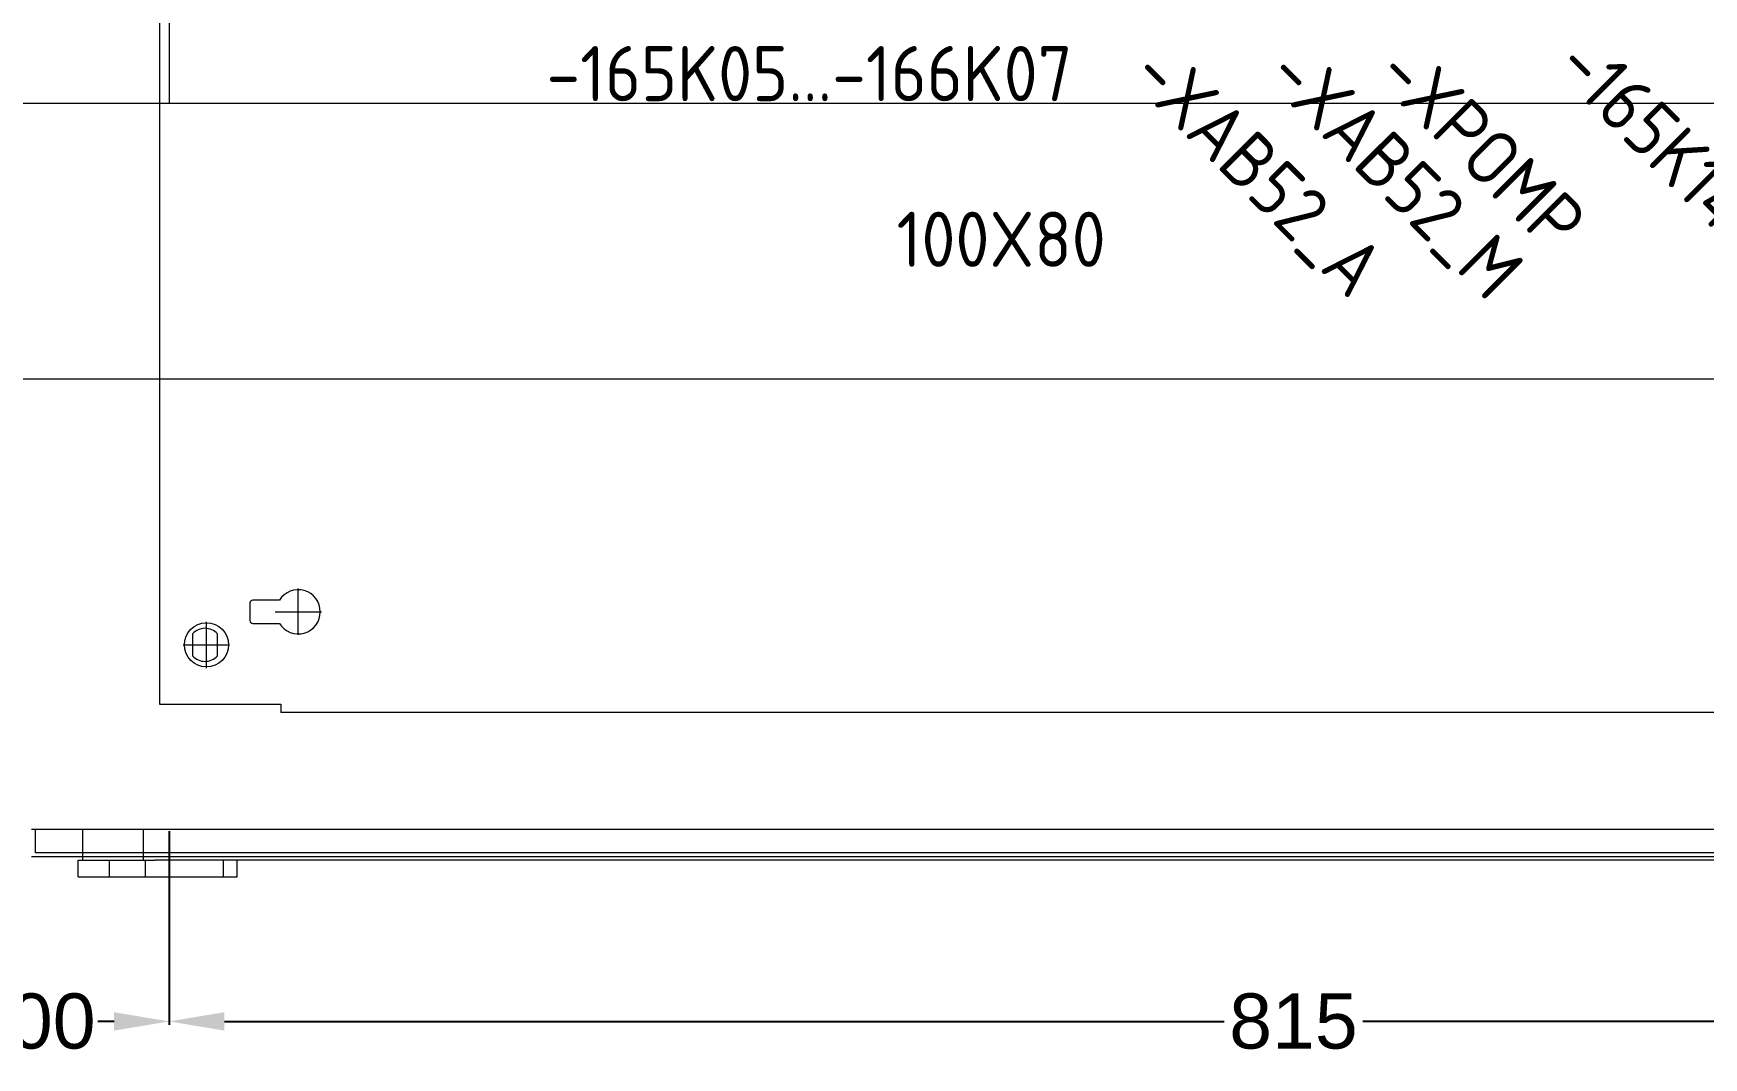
# Model space of a CAD drawing. Header units: millimetres. Extents: x 1359 to 3577, y 1333 to 3557.
# Drawn here: x 2467 to 3073, y 1333 to 1705 of the extents above; entities that cross this region are included whole.
import ezdxf
from ezdxf.enums import TextEntityAlignment as Align

# ---------------------------------------------------------------- set-up
doc = ezdxf.new("R2010")
doc.units = ezdxf.units.MM
doc.layers.add('! NO PLOT !', color=7, linetype='Continuous', true_color=0xff75dd, plot=False)
doc.layers.add('000-PI-ORMAR', color=2, linetype='Continuous')
doc.layers.add('002-PI-Kabelska kanalica', color=150, linetype='Continuous')
doc.styles.add('PI0', font='isocpeur.ttf', dxfattribs={"width": 0.9})
doc.styles.get("Standard").update_dxf_attribs({"font": 'arial.ttf'})
doc.dimstyles.new('ISO-25-lb', dxfattribs={"dimtxt": 8, "dimasz": 8, "dimexe": 1.25, "dimexo": 0.625, "dimtad": 1, "dimtxsty": 'Standard', "dimcen": 5, "dimadec": 0, "dimazin": 0, "dimtfac": 1, "dimtmove": 0, "dimatfit": 3, "dimfxl": 1, "dimarcsym": 0})

# ---------------------------------------------------------------- blocks, each defined once
blk = doc.blocks.new('montazna 2000x1000')
at = {"layer": '! NO PLOT !', "color": 0, "linetype": 'ByBlock', "lineweight": 0}
for p, q in [((32.8, 36.7), (32.8, 30.3)), ((43.49, 37.7), (33.8, 37.7)), ((50.3, 25.1), (50.3, 41.9)), ((41.9, 33.5), (58.7, 33.5)), ((12, 25.47), (12, 17.53)), ((17, 13.1), (17, 29.9)), ((21, 17.53), (21, 25.47)), ((33.8, 29.3), (43.49, 29.3)), ((8.6, 21.5), (25.4, 21.5))]:
    blk.add_line(p, q, dxfattribs=at)
blk.add_circle((17, 21.5), 8, dxfattribs=at)
for centre, radius, start, end in [((33.8, 36.7), 1, 90, 180), ((50.3, 33.5), 8, 211.66824, 148.33176), ((33.8, 30.3), 1, 180, 270), ((16.5, 21.5), 6, 41.40962, 138.59038), ((16.5, 21.5), 6, 221.40962, 318.59038)]:
    blk.add_arc(centre, radius, start, end, dxfattribs=at)
at = {"layer": '000-PI-ORMAR', "color": 0, "linetype": 'ByBlock', "lineweight": 0}
for p, q in [((0, 1890), (0, 0)), ((0, 0), (44, 0)), ((44, 0), (44, -3)), ((855, -3), (44, -3))]:
    blk.add_line(p, q, dxfattribs=at)
blk = doc.blocks.new('*D91')
at = {"layer": '002-PI-Kabelska kanalica', "color": 0, "linetype": 'ByBlock', "lineweight": -2, "ltscale": 0.25, "transparency": 16777216}
for p, q in [((2416.57, 1415.53), (2416.57, 1345.24)), ((2516.57, 1415.53), (2516.57, 1345.24)), ((2436.57, 1346.49), (2442.45, 1346.49)), ((2496.57, 1346.49), (2490.69, 1346.49))]:
    blk.add_line(p, q, dxfattribs=at)
at = {"layer": '002-PI-Kabelska kanalica', "color": 0, "linetype": 'ByBlock', "ltscale": 0.25, "transparency": 16777216}
for points in [[(2436.57, 1349.82), (2436.57, 1343.15), (2416.57, 1346.49)], [(2496.57, 1349.82), (2496.57, 1343.15), (2516.57, 1346.49)]]:
    blk.add_solid(points, dxfattribs=at)
at = {"layer": 'Defpoints', "color": 0, "linetype": 'ByBlock', "ltscale": 0.25, "transparency": 16777216}
for p in [(2416.57, 1416.16), (2516.57, 1416.16), (2516.57, 1346.49)]:
    blk.add_point(p, dxfattribs=at)
at = {"layer": '002-PI-Kabelska kanalica', "color": 0, "linetype": 'ByBlock', "lineweight": 0, "ltscale": 0.25, "transparency": 16777216, "insert": (2466.57, 1346.49), "char_height": 20, "attachment_point": 5}
blk.add_mtext('100', dxfattribs=at)
blk = doc.blocks.new('*D92')
at = {"layer": '002-PI-Kabelska kanalica', "color": 0, "linetype": 'ByBlock', "lineweight": -2, "ltscale": 0.25, "transparency": 16777216}
for p, q in [((2516.57, 1415.53), (2516.57, 1345.24)), ((3332.07, 1415.53), (3332.07, 1345.24)), ((2536.57, 1346.49), (2899.14, 1346.49)), ((3312.07, 1346.49), (2949.5, 1346.49))]:
    blk.add_line(p, q, dxfattribs=at)
at = {"layer": '002-PI-Kabelska kanalica', "color": 0, "linetype": 'ByBlock', "ltscale": 0.25, "transparency": 16777216}
for points in [[(2536.57, 1349.82), (2536.57, 1343.15), (2516.57, 1346.49)], [(3312.07, 1349.82), (3312.07, 1343.15), (3332.07, 1346.49)]]:
    blk.add_solid(points, dxfattribs=at)
at = {"layer": 'Defpoints', "color": 0, "linetype": 'ByBlock', "ltscale": 0.25, "transparency": 16777216}
for p in [(2516.57, 1416.16), (3332.07, 1416.16), (3332.07, 1346.49)]:
    blk.add_point(p, dxfattribs=at)
at = {"layer": '002-PI-Kabelska kanalica', "color": 0, "linetype": 'ByBlock', "lineweight": 0, "ltscale": 0.25, "transparency": 16777216, "insert": (2924.32, 1346.49), "char_height": 20, "attachment_point": 5}
blk.add_mtext('815', dxfattribs=at)
blk = doc.blocks.new('*U53')
at = {"layer": '002-PI-Kabelska kanalica', "color": 0, "linetype": 'ByBlock', "lineweight": 0}
for p in [(-20, 1572), (80, -100)]:
    blk.add_line(p, (80, 1572), dxfattribs=at)
blk = doc.blocks.new('*U57')
at = {"layer": '002-PI-Kabelska kanalica', "color": 0, "linetype": 'ByBlock', "lineweight": 0}
for p, q in [((-20, -100), (-20, 1832)), ((80, -100), (80, 1832))]:
    blk.add_line(p, q, dxfattribs=at)

msp = doc.modelspace()

# ---------------------------------------------------------------- linework, layer by layer
at = {"layer": '002-PI-Kabelska kanalica', "color": 0, "linetype": 'ByBlock', "lineweight": 0}
for p, q in [((2466.571, 1416.155), (2962.839, 1416.155)), ((2468.071, 1407.655), (2468.071, 1416.155)), ((2485.071, 1415.957), (2485.071, 1404.957)), ((2507.071, 1415.957), (2507.071, 1404.957)), ((2962.839, 1416.155), (3458.383, 1416.155)), ((2485.071, 1406.155), (2466.571, 1406.155)), ((2485.071, 1407.655), (2468.071, 1407.655)), ((3440.071, 1407.655), (2485.071, 1407.655)), ((3440.071, 1406.155), (2485.071, 1406.155)), ((3418.071, 1407.676), (2507.071, 1407.676)), ((2483.61, 1404.957), (2485.071, 1404.957)), ((2483.61, 1398.957), (2483.61, 1404.957)), ((2485.071, 1404.957), (2489.329, 1404.957)), ((2489.329, 1404.957), (2511.441, 1404.957)), ((2494.879, 1398.957), (2494.879, 1404.957)), ((2508.005, 1398.957), (2508.005, 1404.957)), ((3413.702, 1404.957), (2511.441, 1404.957)), ((2536.298, 1398.957), (2536.298, 1404.957)), ((2541.261, 1398.957), (2541.261, 1404.957)), ((2483.61, 1398.957), (2541.261, 1398.957))]:
    msp.add_line(p, q, dxfattribs=at)

# ---------------------------------------------------------------- block references
at = {"layer": '002-PI-Kabelska kanalica', "color": 0, "linetype": 'ByBlock', "lineweight": 0, "xscale": -1, "rotation": 180}
msp.add_blockref('*U53', (2436.571, 3251.556), dxfattribs=at)
at = {"layer": '002-PI-Kabelska kanalica', "color": 0, "linetype": 'ByBlock', "lineweight": 0}
msp.add_blockref('montazna 2000x1000', (2513.071, 1461.556), dxfattribs=at)
at = {"layer": '002-PI-Kabelska kanalica', "color": 0, "linetype": 'ByBlock', "lineweight": 0, "rotation": 270}
msp.add_blockref('*U57', (1601.071, 1659.556), dxfattribs=at)

# ---------------------------------------------------------------- texts
at = {"layer": '002-PI-Kabelska kanalica', "color": 0, "linetype": 'ByBlock', "lineweight": 0, "style": 'PI0', "width": 0.9}
msp.add_text('-165K05...-166K07', height=20, dxfattribs=at).set_placement((2748.77, 1690.278), align=Align.MIDDLE)
for s, p in [('-165K14', (3018.317, 1691.768)), ('-XAB52_A', (2864.238, 1688.486)), ('-XAB52_M', (2913.524, 1688.486)), ('-XPOMP', (2953.259, 1688.845))]:
    msp.add_text(s, height=20, rotation=315, dxfattribs=at).set_placement(p)
at = {"layer": '002-PI-Kabelska kanalica', "color": 0, "linetype": 'ByBlock', "lineweight": 0, "insert": (2818.308, 1630.159), "char_height": 20, "width": 16.78721, "attachment_point": 5, "style": 'PI0'}
msp.add_mtext('100X{\\fISOCPEUR|b0|i0|c238|p34;8}0', dxfattribs=at)

# ---------------------------------------------------------------- dimensions: what is measured, and where the dimension line sits
at = {"layer": '002-PI-Kabelska kanalica', "color": 0, "linetype": 'ByBlock', "lineweight": 0, "ltscale": 0.25}
for base, p1, p2, text, picture, middle in [((2516.571, 1346.487), (2416.571, 1416.155), (2516.571, 1416.155), '100', '*D91', (2466.571, 1346.487)), ((3332.071, 1346.487), (2516.571, 1416.155), (3332.071, 1416.155), '815', '*D92', (2924.321, 1346.487))]:
    dim = msp.add_linear_dim(base=base, p1=p1, p2=p2, text=text, dimstyle='ISO-25-lb', override={"dimtxt": 20, "dimasz": 20, "dimgap": 3, "dimtad": 0}, dxfattribs=at)
    dim.commit()
    dim.dimension.update_dxf_attribs({"geometry": picture, "text_midpoint": middle, "dimtype": 160})

doc.saveas('drawing.dxf')
